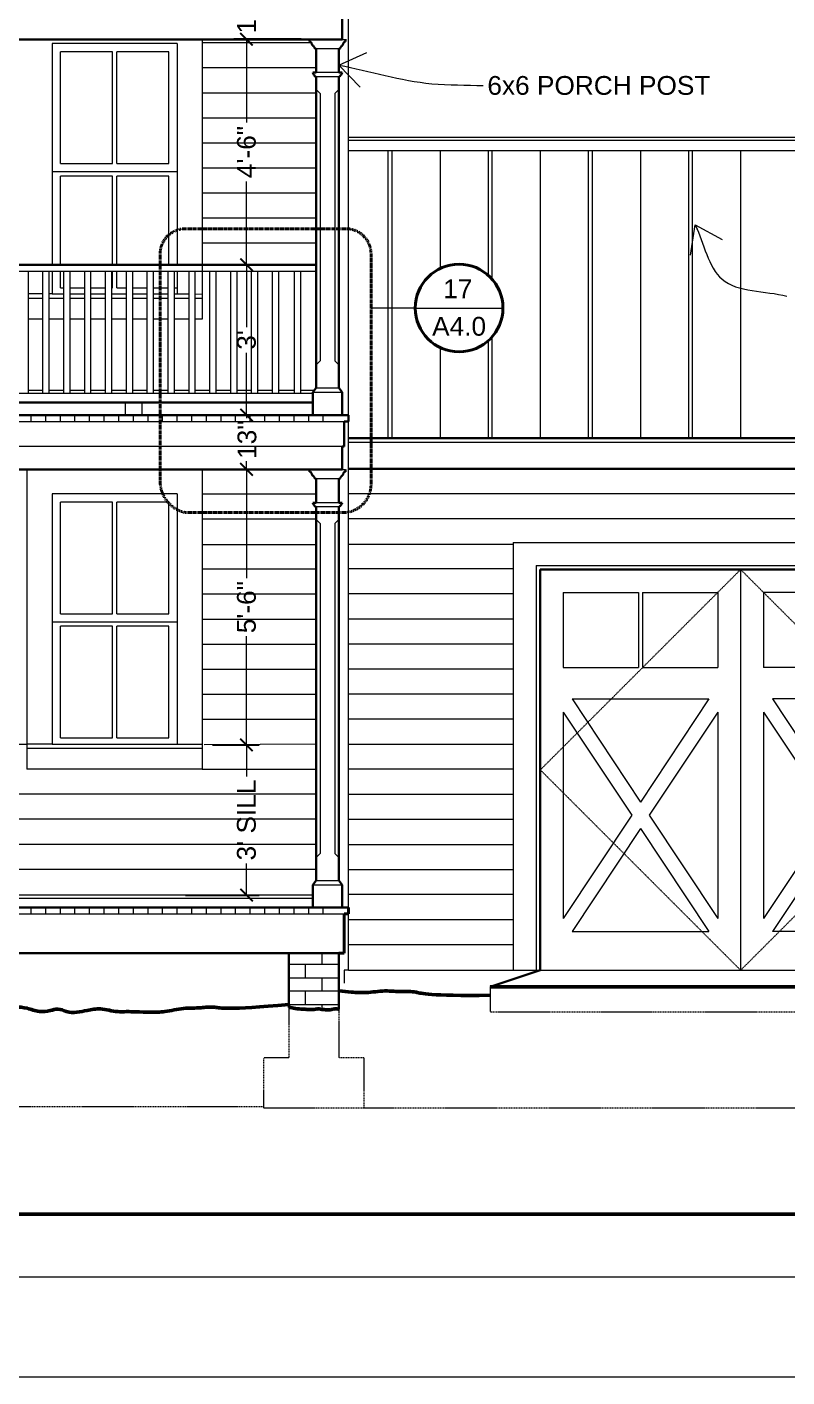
# Model space of a CAD drawing. Header units: inches. Extents: x -4969 to 16721, y 2489 to 24693.
# Drawn here: x 962.5 to 1144.6, y 4790.5 to 5113.9 of the extents above; entities that cross this region are included whole.
import ezdxf

# ---------------------------------------------------------------- set-up
doc = ezdxf.new("R2010")
doc.units = ezdxf.units.IN
doc.header["$MEASUREMENT"] = 0
doc.linetypes.add('DASHED2', pattern=[0.375, 0.25, -0.125])
doc.layers.get('0').update_dxf_attribs({"lineweight": 5})
doc.layers.add('0-NPLT', color=1, linetype='Continuous', plot=False)
for name, color, linetype, lineweight in [('1', 1, 'Continuous', 9), ('2', 6, 'Continuous', 20), ('3', 3, 'Continuous', 30), ('4', 2, 'Continuous', 40), ('5', 4, 'Continuous', 50), ('A-DIMSx', 7, 'Continuous', 9), ('A-LINK', 7, 'Continuous', 40), ('A-TEXTx', 7, 'Continuous', 20)]:
    doc.layers.add(name, color=color, linetype=linetype, lineweight=lineweight)
doc.styles.get("Standard").update_dxf_attribs({"font": 'Arial.ttf'})
doc.dimstyles.get("Standard").update_dxf_attribs({"dimtxt": 3, "dimasz": 2, "dimexe": 0.03125, "dimexo": 0.0625, "dimgap": 0.03125, "dimtad": 0, "dimtoh": 1, "dimdec": 4, "dimlfac": 0.99985, "dimzin": 0, "dimdsep": 46, "dimlunit": 4, "dimtxsty": 'Standard', "dimblk": 'ARCHTICK', "dimblk1": 'ARCHTICK', "dimblk2": 'ARCHTICK', "dimcen": 0.09, "dimclrt": 256, "dimadec": 0, "dimazin": 0, "dimtfac": 1, "dimtdec": 4, "dimtofl": 0, "dimtmove": 0, "dimatfit": 3, "dimfxl": 1, "dimtolj": 1, "dimtzin": 0, "dimarcsym": 0})

# ---------------------------------------------------------------- blocks, each defined once
blk = doc.blocks.new('BORDER 11X17')
at = {"layer": '0-NPLT', "lineweight": 9, "ltscale": 0.1}
blk.add_lwpolyline([(29864.74, -10461.77), (29048.74, -10461.77), (29048.74, -10989.77), (29864.74, -10989.77), (29864.74, -10461.77)], dxfattribs=at)
blk.add_lwpolyline([(29792.74, -10473.77), (29078.74, -10473.77), (29078.74, -10977.77), (29792.74, -10977.77)], close=True, dxfattribs=at)
blk = doc.blocks.new('_ArchTick')
at = {"color": 0, "linetype": 'ByBlock', "lineweight": 0, "const_width": 0.15}
blk.add_lwpolyline([(-0.5, -0.5), (0.5, 0.5)], dxfattribs=at)
blk = doc.blocks.new('*D583')
at = {"layer": 'A-DIMSx', "color": 0, "lineweight": -2, "ltscale": 0.1, "transparency": 16777216}
for p, q in [((1006.95, 4941.92), (1018.07, 4941.92)), ((1000.47, 4905.94), (1018.07, 4905.94))]:
    blk.add_line(p, q, dxfattribs=at)
at = {"layer": 'A-DIMSx', "color": 0, "lineweight": 5, "ltscale": 0.1, "transparency": 16777216}
for p, q in [((1015.07, 4941.92), (1015.07, 4934.38)), ((1015.07, 4905.94), (1015.07, 4913.49))]:
    blk.add_line(p, q, dxfattribs=at)
at = {"layer": 'Defpoints', "color": 0, "ltscale": 0.1, "transparency": 16777216}
for p in [(1004.95, 4941.92), (998.47, 4905.94), (1015.07, 4905.94)]:
    blk.add_point(p, dxfattribs=at)
at = {"layer": 'A-DIMSx', "color": 0, "lineweight": 5, "ltscale": 0.1, "transparency": 16777216, "xscale": 3, "yscale": 3, "zscale": 3}
for p, rotation in [((1015.07, 4941.92), 90), ((1015.07, 4905.94), 270)]:
    blk.add_blockref('_ArchTick', p, dxfattribs=dict(at, rotation=rotation))
at = {"layer": 'A-DIMSx', "ltscale": 0.1, "transparency": 16777216, "insert": (1015.07, 4923.93), "char_height": 4.5, "attachment_point": 5, "rotation": 90}
blk.add_mtext("\\A1;{3' SILL}", dxfattribs=at)
blk = doc.blocks.new('*D584')
at = {"layer": 'A-DIMSx', "color": 0, "lineweight": -2, "ltscale": 0.1, "transparency": 16777216}
for p, q in [((1015.56, 5007.94), (1012.07, 5007.94)), ((1006.95, 4941.92), (1018.07, 4941.92))]:
    blk.add_line(p, q, dxfattribs=at)
at = {"layer": 'A-DIMSx', "color": 0, "lineweight": 5, "ltscale": 0.1, "transparency": 16777216}
for p, q in [((1015.07, 5007.94), (1015.07, 4981.91)), ((1015.07, 4941.92), (1015.07, 4967.95))]:
    blk.add_line(p, q, dxfattribs=at)
at = {"layer": 'Defpoints', "color": 0, "ltscale": 0.1, "transparency": 16777216}
for p in [(1015.07, 5007.94), (1017.56, 5007.94), (1004.95, 4941.92)]:
    blk.add_point(p, dxfattribs=at)
at = {"layer": 'A-DIMSx', "color": 0, "lineweight": 5, "ltscale": 0.1, "transparency": 16777216, "xscale": 3, "yscale": 3, "zscale": 3}
for p, rotation in [((1015.07, 5007.94), 90), ((1015.07, 4941.92), 270)]:
    blk.add_blockref('_ArchTick', p, dxfattribs=dict(at, rotation=rotation))
at = {"layer": 'A-DIMSx', "ltscale": 0.1, "transparency": 16777216, "insert": (1015.07, 4974.93), "char_height": 4.5, "attachment_point": 5, "rotation": 90}
blk.add_mtext('\\A1;5\'-6"', dxfattribs=at)
blk = doc.blocks.new('*D585')
at = {"layer": 'A-DIMSx', "color": 0, "lineweight": -2, "ltscale": 0.1, "transparency": 16777216}
for p, q in [((1013.97, 5020.94), (1012.07, 5020.94)), ((1015.56, 5007.94), (1012.07, 5007.94))]:
    blk.add_line(p, q, dxfattribs=at)
at = {"layer": 'A-DIMSx', "color": 0, "lineweight": 5, "ltscale": 0.1, "transparency": 16777216}
for p, q in [((1015.07, 5020.94), (1015.07, 5020.18)), ((1015.07, 5007.94), (1015.07, 5009.94))]:
    blk.add_line(p, q, dxfattribs=at)
at = {"layer": 'Defpoints', "color": 0, "ltscale": 0.1, "transparency": 16777216}
for p in [(1015.07, 5020.94), (1015.97, 5020.94), (1017.56, 5007.94)]:
    blk.add_point(p, dxfattribs=at)
at = {"layer": 'A-DIMSx', "color": 0, "lineweight": 5, "ltscale": 0.1, "transparency": 16777216, "xscale": 3, "yscale": 3, "zscale": 3}
for p, rotation in [((1015.07, 5020.94), 90), ((1015.07, 5007.94), 270)]:
    blk.add_blockref('_ArchTick', p, dxfattribs=dict(at, rotation=rotation))
at = {"layer": 'A-DIMSx', "ltscale": 0.1, "transparency": 16777216, "insert": (1015.2, 5015.06), "char_height": 4.5, "attachment_point": 5, "rotation": 90}
blk.add_mtext('\\A1;{13"}', dxfattribs=at)
blk = doc.blocks.new('*D590')
at = {"layer": 'A-DIMSx', "color": 0, "lineweight": -2, "ltscale": 0.1, "transparency": 16777216}
for p, q in [((1014.48, 5056.94), (1012.07, 5056.94)), ((1013.97, 5020.94), (1012.07, 5020.94))]:
    blk.add_line(p, q, dxfattribs=at)
at = {"layer": 'A-DIMSx', "color": 0, "lineweight": 5, "ltscale": 0.1, "transparency": 16777216}
for p, q in [((1015.07, 5056.94), (1015.07, 5042.01)), ((1015.07, 5020.94), (1015.07, 5035.87))]:
    blk.add_line(p, q, dxfattribs=at)
at = {"layer": 'Defpoints', "color": 0, "ltscale": 0.1, "transparency": 16777216}
for p in [(1015.07, 5056.94), (1016.48, 5056.94), (1015.97, 5020.94)]:
    blk.add_point(p, dxfattribs=at)
at = {"layer": 'A-DIMSx', "color": 0, "lineweight": 5, "ltscale": 0.1, "transparency": 16777216, "xscale": 3, "yscale": 3, "zscale": 3}
for p, rotation in [((1015.07, 5056.94), 90), ((1015.07, 5020.94), 270)]:
    blk.add_blockref('_ArchTick', p, dxfattribs=dict(at, rotation=rotation))
at = {"layer": 'A-DIMSx', "ltscale": 0.1, "transparency": 16777216, "insert": (1015.07, 5038.94), "char_height": 4.5, "attachment_point": 5, "rotation": 90}
blk.add_mtext("\\A1;3'", dxfattribs=at)
blk = doc.blocks.new('*D591')
at = {"layer": 'A-DIMSx', "color": 0, "lineweight": -2, "ltscale": 0.1, "transparency": 16777216}
for p, q in [((1028.18, 5110.97), (1012.07, 5110.97)), ((1014.48, 5056.94), (1012.07, 5056.94))]:
    blk.add_line(p, q, dxfattribs=at)
at = {"layer": 'A-DIMSx', "color": 0, "lineweight": 5, "ltscale": 0.1, "transparency": 16777216}
for p, q in [((1015.07, 5110.97), (1015.07, 5091.03)), ((1015.07, 5056.94), (1015.07, 5076.89))]:
    blk.add_line(p, q, dxfattribs=at)
at = {"layer": 'Defpoints', "color": 0, "ltscale": 0.1, "transparency": 16777216}
for p in [(1015.07, 5110.97), (1030.18, 5110.97), (1016.48, 5056.94)]:
    blk.add_point(p, dxfattribs=at)
at = {"layer": 'A-DIMSx', "color": 0, "lineweight": 5, "ltscale": 0.1, "transparency": 16777216, "xscale": 3, "yscale": 3, "zscale": 3}
for p, rotation in [((1015.07, 5110.97), 90), ((1015.07, 5056.94), 270)]:
    blk.add_blockref('_ArchTick', p, dxfattribs=dict(at, rotation=rotation))
at = {"layer": 'A-DIMSx', "ltscale": 0.1, "transparency": 16777216, "insert": (1015.07, 5083.96), "char_height": 4.5, "attachment_point": 5, "rotation": 90}
blk.add_mtext('\\A1;4\'-6"', dxfattribs=at)
blk = doc.blocks.new('*D592')
at = {"layer": 'A-DIMSx', "color": 0, "lineweight": -2, "ltscale": 0.1, "transparency": 16777216}
for p, q in [((1013.54, 5122.96), (1012.07, 5122.96)), ((1028.18, 5110.97), (1012.07, 5110.97))]:
    blk.add_line(p, q, dxfattribs=at)
at = {"layer": 'A-DIMSx', "color": 0, "lineweight": 5, "ltscale": 0.1, "transparency": 16777216}
for p, q in [((1015.07, 5122.96), (1015.07, 5125.96)), ((1015.07, 5110.97), (1015.07, 5107.97))]:
    blk.add_line(p, q, dxfattribs=at)
at = {"layer": 'Defpoints', "color": 0, "ltscale": 0.1, "transparency": 16777216}
for p in [(1015.07, 5122.96), (1015.54, 5122.96), (1030.18, 5110.97)]:
    blk.add_point(p, dxfattribs=at)
at = {"layer": 'A-DIMSx', "color": 0, "lineweight": 5, "ltscale": 0.1, "transparency": 16777216, "xscale": 3, "yscale": 3, "zscale": 3}
for p, rotation in [((1015.07, 5122.96), 270), ((1015.07, 5110.97), 90)]:
    blk.add_blockref('_ArchTick', p, dxfattribs=dict(at, rotation=rotation))
at = {"layer": 'A-DIMSx', "ltscale": 0.1, "transparency": 16777216, "insert": (1015.07, 5116.97), "char_height": 4.5, "attachment_point": 5, "rotation": 90}
blk.add_mtext('\\A1;{12"}', dxfattribs=at)
blk = doc.blocks.new('Detail Callout')
at = {"layer": '2', "color": 152, "ltscale": 0.1}
blk.add_line((240.24, 5822.29), (219.24, 5822.29), dxfattribs=at)
at = {"layer": 'A-LINK', "color": 152, "ltscale": 0.1}
blk.add_circle((229.74, 5822.29), 10.5, dxfattribs=at)

msp = doc.modelspace()

# ---------------------------------------------------------------- linework, layer by layer
at = {"layer": '1'}
for p, q in [((1004.4739585, 5110.9416121), (1004.4739585, 5043.9416095)), ((1030.6168918, 5110.0969426), (1004.4739585, 5110.0969426)), ((970.4739585, 5081.1968133), (970.4739585, 5107.9468133)), ((982.9739585, 5107.9468133), (970.4739585, 5107.9468133)), ((982.9739585, 5081.1968133), (982.9739585, 5107.9468133)), ((996.4739585, 5107.9468133), (983.9739585, 5107.9468133)), ((983.9739585, 5081.1968133), (983.9739585, 5107.9468133)), ((996.4739585, 5081.1968133), (996.4739585, 5107.9468133)), ((1031.7239883, 5104.0969426), (1004.4739585, 5104.0969426)), ((1031.7239883, 5098.0969426), (1004.4739585, 5098.0969426)), ((1031.7239883, 5092.0969426), (1004.4739585, 5092.0969426)), ((1031.7239883, 5086.0969426), (1004.4739585, 5086.0969426)), ((1039.4739883, 5086.7769901), (1338.974011, 5086.7769901)), ((1039.4739883, 5084.3008154), (1338.974011, 5084.3008154)), ((1048.974011, 5084.3008154), (1048.974011, 5015.3772727)), ((1049.974011, 5015.3772727), (1049.974011, 5084.3008154)), ((1061.474011, 5084.3008154), (1061.474011, 5056.0558496)), ((1072.974011, 5084.3008154), (1072.974011, 5054.4475111)), ((1073.974011, 5053.4326993), (1073.974011, 5084.3008154)), ((1085.474011, 5084.3008154), (1085.474011, 5015.3772727)), ((1096.974011, 5084.3008154), (1096.974011, 5015.3772727)), ((1097.974011, 5015.3772727), (1097.974011, 5084.3008154)), ((1109.474011, 5084.3008154), (1109.474011, 5015.3772727)), ((1120.974011, 5084.3008154), (1120.974011, 5015.3772727)), ((1121.974011, 5015.3772727), (1121.974011, 5084.3008154)), ((1133.474011, 5084.3008154), (1133.474011, 5015.3772727)), ((970.4739585, 5081.1968133), (982.9739585, 5081.1968133)), ((983.9739585, 5081.1968133), (996.4739585, 5081.1968133)), ((982.9739585, 5078.1968133), (970.4739585, 5078.1968133)), ((970.4739585, 5056.9416121), (970.4739585, 5078.1968133)), ((982.9739585, 5056.9416121), (982.9739585, 5078.1968133)), ((996.4739585, 5078.1968133), (983.9739585, 5078.1968133)), ((983.9739585, 5056.9416121), (983.9739585, 5078.1968133)), ((996.4739585, 5056.9416121), (996.4739585, 5078.1968133)), ((1031.7239883, 5080.0969426), (1004.4739585, 5080.0969426)), ((1031.7239883, 5074.0969426), (1004.4739585, 5074.0969426)), ((1031.7239883, 5068.0969426), (1004.4739585, 5068.0969426)), ((1031.7239883, 5062.0969426), (1004.4739585, 5062.0969426)), ((970.4739585, 5051.4468133), (970.4739585, 5055.4416121)), ((982.9739585, 5051.4468133), (982.9739585, 5055.4416121)), ((983.9739585, 5051.4468133), (983.9739585, 5055.4416121)), ((962.7239882, 5048.95198), (966.2239882, 5048.95198)), ((967.7239882, 5048.95198), (971.2239882, 5048.95198)), ((970.4739585, 5051.4468133), (971.2239882, 5051.4468133)), ((972.7239882, 5051.4468133), (976.2239882, 5051.4468133)), ((972.7239882, 5048.95198), (976.2239882, 5048.95198)), ((977.7239882, 5051.4468133), (981.2239882, 5051.4468133)), ((977.7239882, 5048.95198), (981.2239882, 5048.95198)), ((982.7239882, 5051.4468133), (982.9739585, 5051.4468133)), ((982.7239882, 5048.95198), (986.2239882, 5048.95198)), ((983.9739585, 5051.4468133), (986.2239882, 5051.4468133)), ((987.7239882, 5051.4468133), (991.2239882, 5051.4468133)), ((987.7239882, 5048.95198), (991.2239882, 5048.95198)), ((992.7239882, 5051.4468133), (996.2239882, 5051.4468133)), ((992.7239882, 5048.95198), (996.2239882, 5048.95198)), ((997.7239882, 5051.4468133), (998.4739585, 5051.4468133)), ((997.7239882, 5048.95198), (1001.2239882, 5048.95198)), ((1002.7239882, 5048.95198), (1004.4739585, 5048.95198)), ((966.2239882, 5043.9416095), (962.7239882, 5043.9416095)), ((971.2239882, 5043.9416095), (967.7239882, 5043.9416095)), ((976.2239882, 5043.9416095), (972.7239882, 5043.9416095)), ((981.2239882, 5043.9416095), (977.7239882, 5043.9416095)), ((986.2239882, 5043.9416095), (982.7239882, 5043.9416095)), ((991.2239882, 5043.9416095), (987.7239882, 5043.9416095)), ((996.2239882, 5043.9416095), (992.7239882, 5043.9416095)), ((1001.2239882, 5043.9416095), (997.7239882, 5043.9416095)), ((1004.4739585, 5043.9416095), (1002.7239882, 5043.9416095)), ((1073.974011, 5015.3772727), (1073.974011, 5039.7417913)), ((1061.474011, 5037.1338482), (1061.474011, 5015.3772727)), ((1072.974011, 5038.7269795), (1072.974011, 5015.3772727)), ((944.9739882, 5026.1916121), (1030.9739883, 5026.1916121)), ((847.9739883, 5019.4416121), (1038.4739892, 5019.4416121)), ((963.4739883, 5019.4416121), (963.4739883, 5020.9416121)), ((966.9739883, 5019.4416121), (966.9739883, 5020.9416121)), ((970.4739883, 5019.4416121), (970.4739883, 5020.9416121)), ((973.9739883, 5019.4416121), (973.9739883, 5020.9416121)), ((977.4739883, 5019.4416121), (977.4739883, 5020.9416121)), ((980.9739883, 5019.4416121), (980.9739883, 5020.9416121)), ((984.4739883, 5019.4416121), (984.4739883, 5020.9416121)), ((987.9739883, 5019.4416121), (987.9739883, 5020.9416121)), ((991.4739883, 5019.4416121), (991.4739883, 5020.9416121)), ((994.9739883, 5019.4416121), (994.9739883, 5020.9416121)), ((998.4739883, 5019.4416121), (998.4739883, 5020.9416121)), ((1001.9739883, 5019.4416121), (1001.9739883, 5020.9416121)), ((1005.4739883, 5019.4416121), (1005.4739883, 5020.9416121)), ((1008.9739883, 5019.4416121), (1008.9739883, 5020.9416121)), ((1012.4739883, 5019.4416121), (1012.4739883, 5020.9416121)), ((1015.9739883, 5019.4416121), (1015.9739883, 5020.9416121)), ((1019.4739883, 5019.4416121), (1019.4739883, 5020.9416121)), ((1022.9739883, 5019.4416121), (1022.9739883, 5020.9416121)), ((1026.4739883, 5019.4416121), (1026.4739883, 5020.9416121)), ((1029.9739883, 5019.4416121), (1029.9739883, 5020.9416121)), ((1033.4739883, 5019.4416121), (1033.4739883, 5020.9416121)), ((1337.846173, 5014.3837459), (1039.4739884, 5014.3837459)), ((962.4739672, 5007.9416121), (962.4740181, 4942.1073132)), ((1004.4739585, 5007.9416121), (1004.4739585, 4942.6021464)), ((970.4739585, 4973.3521464), (970.4739585, 5000.1021464)), ((982.9739585, 5000.1021464), (970.4739585, 5000.1021464)), ((982.9739585, 4973.3521464), (982.9739585, 5000.1021464)), ((996.4739585, 5000.1021464), (983.9739585, 5000.1021464)), ((983.9739585, 4973.3521464), (983.9739585, 5000.1021464)), ((996.4739585, 4973.3521464), (996.4739585, 5000.1021464)), ((1004.4740094, 5002.0969426), (1031.7239883, 5002.0953896)), ((1004.4740094, 4996.0869013), (1031.7239883, 4996.0869013)), ((1004.4740094, 4989.9312123), (1031.7239883, 4989.9312123)), ((1004.4740094, 4984.0869013), (1031.7239883, 4984.0869013)), ((1084.4739883, 4984.9416121), (1182.4739883, 4984.9416121)), ((1084.4739883, 4984.9416121), (1084.4739883, 4887.9416121)), ((1004.4740094, 4978.097309), (1031.7239883, 4978.097309)), ((970.4739585, 4973.3521464), (982.9739585, 4973.3521464)), ((983.9739585, 4973.3521464), (996.4739585, 4973.3521464)), ((1004.4740094, 4972.0869013), (1031.7239883, 4972.0869013)), ((970.4739585, 4943.6021464), (970.4739585, 4970.3521464)), ((982.9739585, 4970.3521464), (970.4739585, 4970.3521464)), ((982.9739585, 4943.6021464), (982.9739585, 4970.3521464)), ((983.9739585, 4943.6021464), (983.9739585, 4970.3521464)), ((996.4739585, 4970.3521464), (983.9739585, 4970.3521464)), ((996.4739585, 4943.6021464), (996.4739585, 4970.3521464)), ((1004.4740094, 4966.097309), (1031.7239883, 4966.097309)), ((1004.4740094, 4960.097309), (1031.7239883, 4960.097309)), ((1004.4740094, 4954.097309), (1031.7239883, 4954.097309)), ((1093.074329, 4952.9416121), (1125.8736475, 4952.9416121)), ((1093.074329, 4952.9416121), (1109.4739883, 4928.2313147)), ((1125.8736475, 4952.9416121), (1109.4739883, 4928.2313147)), ((1173.8736475, 4952.9416121), (1141.074329, 4952.9416121)), ((1141.074329, 4952.9416121), (1157.4739883, 4928.2313147)), ((1090.9739883, 4949.7769095), (1090.9739883, 4900.3563147)), ((1090.9739883, 4949.7769095), (1107.3736475, 4925.0666121)), ((1127.9739883, 4949.7769095), (1111.574329, 4925.0666121)), ((1127.9739883, 4949.7769095), (1127.9739883, 4900.3563147)), ((1138.9739883, 4949.7769095), (1138.9739883, 4900.3563147)), ((1138.9739883, 4949.7769095), (1155.3736475, 4925.0666121)), ((1004.4740094, 4948.097309), (1031.7239883, 4948.097309)), ((944.2240391, 4942.1064478), (962.4740181, 4942.1073132)), ((962.4740181, 4942.1073132), (962.4740181, 4936.0969426)), ((970.4739585, 4943.6021464), (982.9739585, 4943.6021464)), ((983.9739585, 4943.6021464), (996.4739585, 4943.6021464)), ((1004.4739585, 4942.6021464), (1004.4739585, 4936.0969426)), ((1031.7239883, 4942.0851107), (1004.9523486, 4941.9217055)), ((962.4740181, 4941.1073132), (1004.4739585, 4941.1073132)), ((1004.4739585, 4936.0969426), (962.4740181, 4936.0969426)), ((1004.4740094, 4936.0869013), (1031.7239883, 4936.0869013)), ((1031.7239883, 4930.0897128), (944.2239882, 4930.0947165)), ((1031.7239883, 4924.1073061), (944.2239882, 4924.1023024)), ((1107.3736475, 4925.0666121), (1090.9739883, 4900.3563147)), ((1111.574329, 4925.0666121), (1127.9739883, 4900.3563147)), ((1155.3736475, 4925.0666121), (1138.9739883, 4900.3563147)), ((1109.4739883, 4921.9019095), (1093.074329, 4897.1916121)), ((1109.4739883, 4921.9019095), (1125.8736475, 4897.1916121)), ((1157.4739883, 4921.9019095), (1141.074329, 4897.1916121)), ((1031.7239883, 4918.0897128), (944.2239882, 4918.0947165)), ((1031.7239883, 4912.1037133), (944.2239882, 4912.1037133)), ((1030.9739883, 4905.9416121), (944.9739882, 4905.9416121)), ((963.4739883, 4901.4416121), (963.4739883, 4902.9416121)), ((966.9739883, 4901.4416121), (966.9739883, 4902.9416121)), ((970.4739883, 4901.4416121), (970.4739883, 4902.9416121)), ((973.9739883, 4901.4416121), (973.9739883, 4902.9416121)), ((977.4739883, 4901.4416121), (977.4739883, 4902.9416121)), ((980.9739883, 4901.4416121), (980.9739883, 4902.9416121)), ((984.4739883, 4901.4416121), (984.4739883, 4902.9416121)), ((987.9739883, 4901.4416121), (987.9739883, 4902.9416121)), ((991.4739883, 4901.4416121), (991.4739883, 4902.9416121)), ((994.9739883, 4901.4416121), (994.9739883, 4902.9416121)), ((998.4739883, 4901.4416121), (998.4739883, 4902.9416121)), ((1001.9739883, 4901.4416121), (1001.9739883, 4902.9416121)), ((1005.4739883, 4901.4416121), (1005.4739883, 4902.9416121)), ((1008.9739883, 4901.4416121), (1008.9739883, 4902.9416121)), ((1012.4739883, 4901.4416121), (1012.4739883, 4902.9416121)), ((1015.9739883, 4901.4416121), (1015.9739883, 4902.9416121)), ((1019.4739883, 4901.4416121), (1019.4739883, 4902.9416121)), ((1022.9739883, 4901.4416121), (1022.9739883, 4902.9416121)), ((1026.4739883, 4901.4416121), (1026.4739883, 4902.9416121)), ((1029.9739883, 4901.4416121), (1029.9739883, 4902.9416121)), ((1033.4739883, 4901.4416121), (1033.4739883, 4902.9416121)), ((844.9739874, 4901.4416121), (1038.4739892, 4901.4416121)), ((1093.074329, 4897.1916121), (1125.8736475, 4897.1916121)), ((1173.8736475, 4897.1916121), (1141.074329, 4897.1916121)), ((1033.2239883, 4889.335623), (1033.2239883, 4892.035623)), ((1037.2239883, 4889.335623), (1025.2239883, 4889.335623)), ((1029.2239883, 4886.135623), (1029.2239883, 4889.335623)), ((1025.2239883, 4886.135623), (1037.2239883, 4886.135623)), ((1033.2239883, 4882.935623), (1033.2239883, 4886.135623)), ((1037.2239883, 4882.935623), (1025.2239883, 4882.935623)), ((1029.2239883, 4879.735623), (1029.2239883, 4882.935623)), ((1025.2239883, 4879.735623), (1037.2239883, 4879.735623)), ((1033.2239883, 4878.5480417), (1033.2239883, 4879.735623))]:
    msp.add_line(p, q, dxfattribs=at)
at = {"layer": '1', "ltscale": 0.25}
for p, q in [((1037.2239883, 5108.6943883), (1031.7239885, 5108.6943886)), ((1037.2239883, 5102.9726012), (1031.7239883, 5102.9726012)), ((1037.2239883, 5101.9726012), (1031.7239883, 5101.9726012)), ((1032.7239883, 5097.9726012), (1032.7239883, 5033.9416121)), ((1036.2239883, 5097.9726012), (1036.2239883, 5033.9416121)), ((1032.7239883, 5033.9416121), (1031.7239883, 5032.9416121)), ((1036.2239883, 5033.9416121), (1037.2239883, 5032.9416121)), ((1030.9739883, 5026.4416121), (1037.9739883, 5026.4416121)), ((1031.7239883, 5027.4416121), (1037.2239883, 5027.4416121)), ((1037.2239883, 5005.6633992), (1031.7239885, 5005.6633995)), ((1037.2239883, 4999.9416121), (1031.7239883, 4999.9416121)), ((1037.2239883, 4998.9416121), (1031.7239883, 4998.9416121)), ((1032.7239883, 4994.9416121), (1032.7239883, 4915.9416121)), ((1036.2239883, 4994.9416121), (1036.2239883, 4915.9416121)), ((1032.7239883, 4915.9416121), (1031.7239883, 4914.9416121)), ((1036.2239883, 4915.9416121), (1037.2239883, 4914.9416121)), ((1031.7239883, 4909.4416121), (1037.2239883, 4909.4416121)), ((1030.9739883, 4908.4416121), (1037.9739883, 4908.4416121))]:
    msp.add_line(p, q, dxfattribs=at)
at = {"layer": '1', "lineweight": 5, "ltscale": 0.25}
for p, q in [((1032.7239883, 5097.9726012), (1031.7239883, 5098.9726012)), ((1037.2239883, 5098.9726012), (1036.2239883, 5097.9726012)), ((1032.7239883, 4994.9416121), (1031.7239883, 4995.9416121)), ((1037.2239883, 4995.9416121), (1036.2239883, 4994.9416121))]:
    msp.add_line(p, q, dxfattribs=at)
at = {"layer": '1', "lineweight": 5, "ltscale": 0.1}
for p, q in [((966.2239882, 5049.9519784), (962.7239882, 5049.9519815)), ((968.4739585, 5049.9519747), (967.7239882, 5049.9519771)), ((998.4739585, 5049.9553946), (1001.2239882, 5049.9506559)), ((1002.7239882, 5049.9480712), (1004.4739585, 5049.9450557)), ((968.4739585, 4942.1073079), (962.4740181, 4942.1073132)), ((998.4739585, 4942.1072815), (1004.4739585, 4942.0969426))]:
    msp.add_line(p, q, dxfattribs=at)
at = {"layer": '1', "linetype": 'DASHED2', "ltscale": 0.25}
for p, q in [((1073.4739883, 4883.9416121), (1073.4739883, 4877.9416121)), ((1025.2239883, 4878.4673533), (1025.2239883, 4866.935623)), ((1037.2239883, 4877.9253036), (1037.2239883, 4866.935623)), ((1073.4739883, 4877.9416121), (1313.4739883, 4877.9416121)), ((1019.2239883, 4854.935623), (1019.2239883, 4866.935623)), ((1025.2239883, 4866.935623), (1019.2239883, 4866.935623)), ((1043.2239883, 4866.935623), (1037.2239883, 4866.935623)), ((1043.2239883, 4866.935623), (1043.2239883, 4854.935623)), ((953.4739883, 4855.335623), (1019.2239883, 4855.335623)), ((1043.2239883, 4854.935623), (1019.2239883, 4854.935623)), ((1329.4740059, 4854.935623), (1043.2239883, 4854.935623))]:
    msp.add_line(p, q, dxfattribs=at)
msp.add_lwpolyline([(1133.4739883, 4983.9416121), (1085.4739883, 4935.9416121), (1133.4739883, 4887.9416121), (1181.4739883, 4935.9416121), (1133.4739883, 4983.9416121)], dxfattribs=at)
at = {"layer": '2'}
for p, q in [((1039.4739882, 5020.9416121), (1039.4739884, 5116.4522897)), ((998.4739585, 5109.9476473), (968.4739585, 5109.9459515)), ((968.4739585, 5109.9459555), (968.4739585, 5056.9416121)), ((998.4739585, 5109.947671), (998.4739585, 5056.9416121)), ((1039.4739883, 5087.5269901), (1338.974011, 5087.5269901)), ((998.4739585, 5079.1968133), (968.4739585, 5079.1968133)), ((944.2239882, 5055.4416121), (1031.7239883, 5055.4416121)), ((962.7239882, 5055.4416121), (962.7239882, 5026.1916121)), ((966.2239882, 5055.4416121), (966.2239882, 5026.1916121)), ((967.7239882, 5055.4416121), (967.7239882, 5026.1916121)), ((968.4739585, 5055.4416121), (968.4739585, 5049.9519747)), ((971.2239882, 5055.4416121), (971.2239882, 5026.1916121)), ((972.7239882, 5055.4416121), (972.7239882, 5026.1916121)), ((976.2239882, 5055.4416121), (976.2239882, 5026.1916121)), ((977.7239882, 5055.4416121), (977.7239882, 5026.1916121)), ((981.2239882, 5055.4416121), (981.2239882, 5026.1916121)), ((982.7239882, 5055.4416121), (982.7239882, 5026.1916121)), ((986.2239882, 5055.4416121), (986.2239882, 5026.1916121)), ((987.7239882, 5055.4416121), (987.7239882, 5026.1916121)), ((991.2239882, 5055.4416121), (991.2239882, 5026.1916121)), ((992.7239882, 5055.4416121), (992.7239882, 5026.1916121)), ((996.2239882, 5055.4416121), (996.2239882, 5026.1916121)), ((997.7239882, 5055.4416121), (997.7239882, 5026.1916121)), ((998.4739585, 5055.4416121), (998.4739585, 5049.9519483)), ((1001.2239882, 5055.4416121), (1001.2239882, 5026.1916121)), ((1002.7239882, 5055.4416121), (1002.7239882, 5026.1916121)), ((1006.2239882, 5055.4416121), (1006.2239882, 5026.1916121)), ((1007.7239882, 5055.4416121), (1007.7239882, 5026.1916121)), ((1011.2239882, 5055.4416121), (1011.2239882, 5026.1916121)), ((1012.7239882, 5055.4416121), (1012.7239882, 5026.1916121)), ((1016.2239882, 5055.4416121), (1016.2239882, 5026.1916121)), ((1017.7239882, 5055.4416121), (1017.7239882, 5026.1916121)), ((1021.2239882, 5055.4416121), (1021.2239882, 5026.1916121)), ((1022.7239882, 5055.4416121), (1022.7239882, 5026.1916121)), ((1026.4739882, 5055.4416121), (1026.4739882, 5026.1916121)), ((1027.9739882, 5055.4416121), (1027.9739882, 5026.1916121)), ((968.4739585, 5049.9519747), (971.2239882, 5049.951974)), ((972.7239882, 5049.9519727), (976.2239882, 5049.9519696)), ((977.7239882, 5049.9519683), (981.2239882, 5049.9519652)), ((982.7239882, 5049.9519639), (986.2239882, 5049.9519608)), ((987.7239882, 5049.9519595), (991.2239882, 5049.9519564)), ((992.7239882, 5049.9519551), (996.2239882, 5049.951952)), ((997.7239882, 5049.9519507), (998.4739585, 5049.9519501)), ((962.7239882, 5026.9416121), (966.2239882, 5026.9416121)), ((967.7239882, 5026.9416121), (971.2239882, 5026.9416121)), ((972.7239882, 5026.9416121), (976.2239882, 5026.9416121)), ((977.7239882, 5026.9416121), (981.2239882, 5026.9416121)), ((982.7239882, 5026.9416121), (986.2239882, 5026.9416121)), ((987.7239882, 5026.9416121), (991.2239882, 5026.9416121)), ((992.7239882, 5026.9416121), (996.2239882, 5026.9416121)), ((997.7239882, 5026.9416121), (1001.2239882, 5026.9416121)), ((1002.7239882, 5026.9416121), (1006.2239882, 5026.9416121)), ((1007.7239882, 5026.9416121), (1011.2239882, 5026.9416121)), ((1012.7239882, 5026.9416121), (1016.2239882, 5026.9416121)), ((1017.7239882, 5026.9416121), (1021.2239882, 5026.9416121)), ((1022.7239882, 5026.9416121), (1026.4739882, 5026.9416121)), ((1027.9739882, 5026.9416121), (1031.2239882, 5026.9416121)), ((985.9739882, 5023.9416121), (985.9739883, 5020.9416121)), ((989.9739882, 5023.9416121), (989.9739883, 5020.9416121)), ((1039.4739882, 4902.9416121), (1039.4739884, 5019.4416121)), ((1037.9739884, 5013.4522897), (840.4739896, 5013.4522897)), ((998.4739585, 5002.1029805), (968.4739585, 5002.1012847)), ((968.4739585, 5002.1012887), (968.4739585, 4942.1073079)), ((998.4739585, 5002.1030042), (998.4739585, 4942.1072815)), ((1321.4739883, 5002.0961661), (1039.4739884, 5002.0961661)), ((1321.4739883, 4996.0869013), (1039.4739884, 4996.0869013)), ((1078.9739883, 4990.4416121), (1187.9739883, 4990.4416121)), ((1078.9739883, 4990.4416121), (1078.9739883, 4887.9416121)), ((1078.9739883, 4989.9312123), (1039.4739884, 4989.9312123)), ((1078.9739883, 4984.0869013), (1039.4739883, 4984.0869013)), ((1133.4739883, 4983.9416121), (1133.4739883, 4887.9416121)), ((1078.9739883, 4978.097309), (1039.4739883, 4978.097309)), ((1090.9739883, 4978.4416121), (1090.9739883, 4960.4416121)), ((1090.9739883, 4978.4416121), (1108.9739883, 4978.4416121)), ((1108.9739883, 4978.4416121), (1108.9739883, 4960.4416121)), ((1109.9739883, 4978.4416121), (1109.9739883, 4960.4416121)), ((1109.9739883, 4978.4416121), (1127.9739883, 4978.4416121)), ((1127.9739883, 4978.4416121), (1127.9739883, 4960.4416121)), ((1156.9739883, 4978.4416121), (1138.9739883, 4978.4416121)), ((1138.9739883, 4978.4416121), (1138.9739883, 4960.4416121)), ((998.4739585, 4971.3521464), (968.4739585, 4971.3521464)), ((1078.9739883, 4972.0869013), (1039.4739883, 4972.0869013)), ((1078.9739883, 4966.097309), (1039.4739883, 4966.097309)), ((1078.9739883, 4960.097309), (1039.4739883, 4960.097309)), ((1090.9739883, 4960.4416121), (1108.9739883, 4960.4416121)), ((1109.9739883, 4960.4416121), (1127.9739883, 4960.4416121)), ((1156.9739883, 4960.4416121), (1138.9739883, 4960.4416121)), ((1078.9739883, 4954.097309), (1039.4739883, 4954.097309)), ((1078.9739883, 4948.097309), (1039.4739883, 4948.097309)), ((968.4739585, 4942.1073079), (998.4739585, 4942.1072815)), ((1039.4739883, 4942.0852174), (1078.9739883, 4942.0870904)), ((1078.9739883, 4936.0869013), (1039.4739883, 4936.0869013)), ((1039.4739883, 4930.0898415), (1078.9739883, 4930.0921003)), ((1039.4739883, 4924.1071775), (1078.9739883, 4924.1049187)), ((1039.4739883, 4918.0898415), (1078.9739883, 4918.0921003)), ((1039.4739883, 4912.0800087), (1078.9739883, 4912.0818817)), ((944.9739882, 4905.1916121), (1030.9739883, 4905.1916121)), ((1078.9739883, 4906.0816927), (1039.4739882, 4906.0816927)), ((1039.4739882, 4887.9393533), (1039.4739882, 4901.4416121)), ((1039.4739882, 4900.0846328), (1078.9739883, 4900.0868916)), ((1039.4739882, 4894.1019688), (1078.9739883, 4894.09971)), ((1039.4739882, 4887.9393533), (1078.9739883, 4887.9416121)), ((1078.9739883, 4887.9416121), (1085.4739883, 4887.9416121)), ((1085.4739883, 4887.9416121), (1301.4739883, 4887.9416121)), ((1025.2239883, 4878.985623), (1025.2239883, 4878.4673533)), ((1037.2239883, 4878.6212904), (1037.2239883, 4877.9253036))]:
    msp.add_line(p, q, dxfattribs=at)
at = {"layer": '2', "color": 152, "ltscale": 0.1}
msp.add_line((1055.5122417, 5046.5872453), (1044.9060147, 5046.5872453), dxfattribs=at)
at = {"layer": '2'}
msp.add_lwpolyline([(1039.4739882, 4887.9393533), (1039.4739882, 4887.9393533), (1038.4739882, 4887.9393533), (1038.4739882, 4884.8696411)], dxfattribs=at)
at = {"layer": '3'}
for p, q in [((1037.9739885, 5110.9416121), (1037.9739885, 5116.4832788)), ((751.4739884, 5110.9416121), (1037.9739885, 5110.9416121)), ((1030.1837788, 5110.40214), (1030.1837788, 5110.9726012)), ((1038.764198, 5110.40214), (1038.764198, 5110.9726012)), ((1031.1214139, 5109.1938969), (1031.1214139, 5109.4539563)), ((1031.7239885, 5108.6943883), (1031.4843105, 5108.6943883)), ((1031.7239885, 5108.6943886), (1031.7239883, 5102.9726012)), ((1037.2239888, 5108.6943883), (1037.2239883, 5102.9726012)), ((1037.2239883, 5108.6943883), (1037.4636663, 5108.6943883)), ((1037.8265629, 5109.1938969), (1037.8265629, 5109.4539563)), ((1031.7239883, 5101.9726012), (1031.7239883, 5027.4416121)), ((1037.2239883, 5101.9726012), (1037.2239883, 5027.4416121)), ((944.2239882, 5056.9416121), (1031.7239883, 5056.9416121)), ((1030.9739883, 5026.4416121), (1031.7239883, 5027.4416121)), ((1030.9739883, 5026.4416121), (1030.9739883, 5020.9416121)), ((1037.2239883, 5027.4416121), (1037.9739883, 5026.4416121)), ((1037.9739883, 5026.4416121), (1037.9739883, 5020.9416121)), ((944.9739882, 5023.9416121), (1030.9739883, 5023.9416121)), ((847.9739883, 5020.9416121), (1039.4739883, 5020.9416121)), ((1038.4739892, 5019.4416121), (1039.4739883, 5019.4416121)), ((1038.4739892, 5019.4416121), (1038.4739892, 5013.4522897)), ((1039.4739883, 5019.4416121), (1039.4739883, 5020.9416121)), ((1037.9739884, 5007.9416121), (1037.9739884, 5013.4522897)), ((1037.9739884, 5013.4522897), (1038.4739892, 5013.4522897)), ((1338.974011, 5015.3772727), (1039.4739884, 5015.3772727)), ((1037.9739884, 5007.9416121), (831.9739896, 5007.9416121)), ((1030.1837788, 5007.3711509), (1030.1837788, 5007.9416121)), ((1031.1214139, 5006.1629078), (1031.1214139, 5006.4229672)), ((1037.8265629, 5006.1629078), (1037.8265629, 5006.4229672)), ((1038.764198, 5007.3711509), (1038.764198, 5007.9416121)), ((1039.4739884, 5008.0969426), (1327.4739883, 5008.0969425)), ((1031.7239885, 5005.6633992), (1031.4843105, 5005.6633992)), ((1031.7239885, 5005.6633995), (1031.7239883, 4999.9416121)), ((1037.2239888, 5005.6633992), (1037.2239883, 4999.9416121)), ((1037.2239883, 5005.6633992), (1037.4636663, 5005.6633992)), ((1031.7239883, 4998.9416121), (1031.7239883, 4909.4416121)), ((1037.2239883, 4998.9416121), (1037.2239883, 4909.4416121)), ((1085.4739883, 4983.9416121), (1085.4739883, 4887.9416121)), ((1085.4739883, 4983.9416121), (1181.4739883, 4983.9416121)), ((1030.9739883, 4908.4416121), (1031.7239883, 4909.4416121)), ((1037.2239883, 4909.4416121), (1037.9739883, 4908.4416121)), ((1030.9739883, 4908.4416121), (1030.9739883, 4902.9416121)), ((1037.9739883, 4908.4416121), (1037.9739883, 4902.9416121)), ((844.9739874, 4902.9416121), (1039.4739883, 4902.9416121)), ((916.4739883, 4892.035623), (1038.4739892, 4892.035623)), ((1025.2239883, 4878.985623), (1025.2239883, 4892.035623)), ((1037.2239883, 4878.6212904), (1037.2239883, 4892.035623)), ((1073.4739883, 4883.9416121), (1085.4739883, 4887.9416121))]:
    msp.add_line(p, q, dxfattribs=at)
at = {"layer": '3', "lineweight": 5, "ltscale": 0.1}
for p, q in [((1037.9739885, 5110.9416121), (1038.764198, 5110.9416121)), ((1030.1837788, 5007.9416121), (1038.764198, 5007.9416121))]:
    msp.add_line(p, q, dxfattribs=at)
at = {"layer": '3', "ltscale": 0.25}
for p, q in [((1031.7239883, 5102.9726012), (1030.9739883, 5102.9726012)), ((1031.4739883, 5101.9726012), (1031.7239883, 5101.9726012)), ((1037.2239883, 5102.9726012), (1037.9739883, 5102.9726012)), ((1037.4739883, 5101.9726012), (1037.2239883, 5101.9726012)), ((1031.7239883, 4999.9416121), (1030.9739883, 4999.9416121)), ((1037.2239883, 4999.9416121), (1037.9739883, 4999.9416121)), ((1031.4739883, 4998.9416121), (1031.7239883, 4998.9416121)), ((1037.4739883, 4998.9416121), (1037.2239883, 4998.9416121))]:
    msp.add_line(p, q, dxfattribs=at)
for centre, start, end in [((1031.5813927, 5102.9638034), 179.170172765, 233.959929589), ((1030.8665838, 5101.981399), 359.170172765, 53.959929589), ((1038.0813927, 5101.981399), 126.040070411, 180.829827235), ((1037.3665838, 5102.9638034), 306.040070411, 0.829827235), ((1031.5813927, 4999.9328143), 179.170172765, 233.959929589), ((1037.3665838, 4999.9328143), 306.040070411, 0.829827235), ((1030.8665838, 4998.9504099), 359.170172765, 53.959929589), ((1038.0813927, 4998.9504099), 126.040070411, 180.829827235)]:
    msp.add_arc(centre, 0.6074681, start, end, dxfattribs=at)
at = {"layer": '3'}
for points, knots in [([(1031.1214139, 5109.4539563), (1031.0490447, 5109.4614093), (1030.9768245, 5109.471311), (1030.8748824, 5109.5154883), (1030.801277, 5109.6024543), (1030.7584217, 5109.7067637), (1030.7174813, 5109.8138354), (1030.6814596, 5109.9215152), (1030.6442858, 5110.0296544), (1030.6005364, 5110.1383344), (1030.5541971, 5110.2390794), (1030.4860961, 5110.3188142), (1030.4040547, 5110.3700845), (1030.3120614, 5110.3988309), (1030.2489378, 5110.4015074), (1030.1837788, 5110.40214)], [0.01557552425, 0.01557552425, 0.01557552425, 0.01557552425, 0.09130284011, 0.1674336909, 0.24080401046, 0.3221473026, 0.40160414316, 0.47993403118, 0.55878357473, 0.63985997731, 0.72439346972, 0.78854248782, 0.85531718937, 0.92346503952, 0.98678306114, 0.98678306114, 0.98678306114, 0.98678306114]), ([(1037.8265629, 5109.4539563), (1037.8989321, 5109.4614093), (1037.9711523, 5109.471311), (1038.0730943, 5109.5154883), (1038.1466998, 5109.6024543), (1038.1895551, 5109.7067637), (1038.2304955, 5109.8138354), (1038.2665172, 5109.9215152), (1038.3036909, 5110.0296544), (1038.3474403, 5110.1383344), (1038.3937797, 5110.2390794), (1038.4618807, 5110.3188142), (1038.5439221, 5110.3700845), (1038.6359153, 5110.3988309), (1038.699039, 5110.4015074), (1038.764198, 5110.40214)], [0.01557552425, 0.01557552425, 0.01557552425, 0.01557552425, 0.09130284011, 0.1674336909, 0.24080401046, 0.3221473026, 0.40160414316, 0.47993403118, 0.55878357473, 0.63985997731, 0.72439346972, 0.78854248782, 0.85531718937, 0.92346503952, 0.98678306114, 0.98678306114, 0.98678306114, 0.98678306114]), ([(1031.4843105, 5108.6943883), (1031.4757308, 5108.7476403), (1031.4637606, 5108.8188866), (1031.4285685, 5108.9134152), (1031.3861932, 5108.9885495), (1031.3299146, 5109.0608286), (1031.2464124, 5109.1280986), (1031.1745301, 5109.1660201), (1031.1214139, 5109.1938969)], [0.00247900774, 0.00247900774, 0.00247900774, 0.00247900774, 0.18928670372, 0.34693325557, 0.48133545366, 0.6000559173, 0.7825047392, 0.98793420962, 0.98793420962, 0.98793420962, 0.98793420962]), ([(1037.4636663, 5108.6943883), (1037.472246, 5108.7476403), (1037.4842162, 5108.8188866), (1037.5194083, 5108.9134152), (1037.5617836, 5108.9885495), (1037.6180621, 5109.0608286), (1037.7015643, 5109.1280986), (1037.7734467, 5109.1660201), (1037.8265629, 5109.1938969)], [0.00247900774, 0.00247900774, 0.00247900774, 0.00247900774, 0.18928670372, 0.34693325557, 0.48133545366, 0.6000559173, 0.7825047392, 0.98793420962, 0.98793420962, 0.98793420962, 0.98793420962]), ([(1031.1214139, 5006.4229672), (1031.0490447, 5006.4304202), (1030.9768245, 5006.440322), (1030.8748824, 5006.4844992), (1030.801277, 5006.5714652), (1030.7584217, 5006.6757746), (1030.7174813, 5006.7828464), (1030.6814596, 5006.8905261), (1030.6442858, 5006.9986653), (1030.6005364, 5007.1073453), (1030.5541971, 5007.2080903), (1030.4860961, 5007.2878252), (1030.4040547, 5007.3390954), (1030.3120614, 5007.3678418), (1030.2489378, 5007.3705183), (1030.1837788, 5007.3711509)], [0.01557552425, 0.01557552425, 0.01557552425, 0.01557552425, 0.09130284011, 0.1674336909, 0.24080401046, 0.3221473026, 0.40160414316, 0.47993403118, 0.55878357473, 0.63985997731, 0.72439346972, 0.78854248782, 0.85531718937, 0.92346503952, 0.98678306114, 0.98678306114, 0.98678306114, 0.98678306114]), ([(1037.8265629, 5006.4229672), (1037.8989321, 5006.4304202), (1037.9711523, 5006.440322), (1038.0730943, 5006.4844992), (1038.1466998, 5006.5714652), (1038.1895551, 5006.6757746), (1038.2304955, 5006.7828464), (1038.2665172, 5006.8905261), (1038.3036909, 5006.9986653), (1038.3474403, 5007.1073453), (1038.3937797, 5007.2080903), (1038.4618807, 5007.2878252), (1038.5439221, 5007.3390954), (1038.6359153, 5007.3678418), (1038.699039, 5007.3705183), (1038.764198, 5007.3711509)], [0.01557552425, 0.01557552425, 0.01557552425, 0.01557552425, 0.09130284011, 0.1674336909, 0.24080401046, 0.3221473026, 0.40160414316, 0.47993403118, 0.55878357473, 0.63985997731, 0.72439346972, 0.78854248782, 0.85531718937, 0.92346503952, 0.98678306114, 0.98678306114, 0.98678306114, 0.98678306114]), ([(1031.4843105, 5005.6633992), (1031.4757308, 5005.7166513), (1031.4637606, 5005.7878975), (1031.4285685, 5005.8824261), (1031.3861932, 5005.9575604), (1031.3299146, 5006.0298395), (1031.2464124, 5006.0971095), (1031.1745301, 5006.135031), (1031.1214139, 5006.1629078)], [0.00247900774, 0.00247900774, 0.00247900774, 0.00247900774, 0.18928670372, 0.34693325557, 0.48133545366, 0.6000559173, 0.7825047392, 0.98793420962, 0.98793420962, 0.98793420962, 0.98793420962]), ([(1037.4636663, 5005.6633992), (1037.472246, 5005.7166513), (1037.4842162, 5005.7878975), (1037.5194083, 5005.8824261), (1037.5617836, 5005.9575604), (1037.6180621, 5006.0298395), (1037.7015643, 5006.0971095), (1037.7734467, 5006.135031), (1037.8265629, 5006.1629078)], [0.00247900774, 0.00247900774, 0.00247900774, 0.00247900774, 0.18928670372, 0.34693325557, 0.48133545366, 0.6000559173, 0.7825047392, 0.98793420962, 0.98793420962, 0.98793420962, 0.98793420962])]:
    msp.add_open_spline(points, degree=3, knots=knots, dxfattribs=at)
at = {"layer": '4'}
for p, q in [((1039.4739883, 4901.4416121), (1039.4739883, 4902.9416121)), ((1038.4739892, 4892.035623), (1038.4739892, 4901.535623)), ((1038.4739892, 4901.4416121), (1039.4739883, 4901.4416121)), ((1037.2239883, 4892.035623), (1038.4739892, 4892.035623))]:
    msp.add_line(p, q, dxfattribs=at)
at = {"layer": '5'}
msp.add_line((1073.4739883, 4883.9416121), (1313.4739883, 4883.9416121), dxfattribs=at)
at = {"layer": '5', "ltscale": 0.1}
msp.add_line((535.4417835, 4829.5008975), (1185.7763051, 4829.5008975), dxfattribs=at)
at = {"layer": '5'}
for points, knots in [([(1037.2239883, 4883.0168863), (1038.221175, 4882.8972978), (1040.3817657, 4882.638857), (1044.0912181, 4882.4706168), (1048.1290526, 4883.2035576), (1052.0357428, 4882.688746), (1055.4239543, 4883.0437166), (1058.5751793, 4881.7650016), (1073.4739883, 4881.9416121)], [47.9614269182, 47.9614269182, 47.9614269182, 47.9614269182, 49.9710707726, 52.3164807139, 55.3425280243, 58.1293589993, 60.1299455118, 62.0923770251, 62.0923770251, 62.0923770251, 62.0923770251]), ([(947.4739883, 4879.2458937), (947.6086255, 4879.2412159), (948.0127179, 4879.2228605), (950.0122645, 4879.0672591), (953.0178908, 4878.3711411), (957.5880295, 4879.1898152), (961.7110729, 4879.3037334), (965.2603747, 4877.855597), (967.8110544, 4878.1177468), (969.9795515, 4878.9541076), (972.8180336, 4877.3931941), (976.3291864, 4878.2690934), (980.4177577, 4878.9592629), (983.5134135, 4877.893566), (986.3835546, 4878.063503), (988.9797325, 4877.9670383), (992.0465871, 4877.8290192), (995.8903389, 4877.9568474), (999.8581916, 4879.0044424), (1003.793236, 4878.797841), (1007.1431351, 4879.4176451), (1010.3850009, 4878.3902031), (1025.2239883, 4879.735623)], [20.038756975, 20.038756975, 20.038756975, 20.038756975, 20.3080269479, 20.8469711066, 24.0403607494, 26.363871891, 30.0742089263, 32.1103617678, 33.8516042112, 35.1119372476, 36.5297832171, 39.8619674173, 41.9746089412, 44.7750674343, 46.1707600226, 47.6978272911, 49.9710707726, 52.3164807139, 55.3425280243, 58.1293589993, 60.1299455118, 62.0923770251, 62.0923770251, 62.0923770251, 62.0923770251]), ([(1025.2239883, 4878.9927464), (1025.7868471, 4879.0401032), (1026.7257632, 4878.6905232), (1028.4304434, 4878.6549909), (1029.9062945, 4878.5248728), (1031.1340097, 4878.4560607), (1032.2457756, 4878.7696416), (1033.2329924, 4878.518446), (1034.2507952, 4878.4783541), (1035.2761532, 4878.471), (1036.2401471, 4878.7311908), (1036.8649769, 4878.6683818), (1037.2239883, 4878.6284138)], [0, 0, 0, 0, 1.6783925763, 3.483630322, 4.5769712725, 6.123192334, 7.1486998183, 7.9498657731, 9.1208240406, 10.2097191312, 11.0070223303, 12.0804037826, 12.0804037826, 12.0804037826, 12.0804037826])]:
    msp.add_open_spline(points, degree=3, knots=knots, dxfattribs=at)
at = {"layer": 'A-LINK', "color": 152, "linetype": 'DASHED2', "ltscale": 0.5, "flags": 128}
msp.add_lwpolyline([(994.3841608, 5059.585169), (994.3841608, 5004.9721887, 0.3503112863), (1000.3841608, 4997.5893216), (1038.9060147, 4997.5893216, 0.3705844156), (1044.9060147, 5004.0332393), (1044.9060147, 5059.585169, 0.4142135624), (1038.9060147, 5065.585169), (1000.3841608, 5065.585169, 0.4142135624)], format="xyb", close=True, dxfattribs=at)

# ---------------------------------------------------------------- block references
at = {"ltscale": 0.1, "xscale": 2, "yscale": 2, "zscale": 2}
msp.add_blockref('BORDER 11X17', (-58013.4783869, 26770.0450796), dxfattribs=at)
at = {"layer": '2', "color": 152, "ltscale": 0.25, "xscale": -1}
msp.add_blockref('Detail Callout', (1295.749898, -775.7041562), dxfattribs=at)

# ---------------------------------------------------------------- texts
at = {"layer": 'A-LINK', "color": 152, "ltscale": 0.1, "attachment_point": 5}
for s, insert, char_height, width in [('17', (1065.7020989, 5051.1901254), 4.5, 9.771161836), ('{\\H0.75x;A4.0}', (1066.0079842, 5042.1797644), 6, 9.85131083)]:
    msp.add_mtext(s, dxfattribs=dict(at, insert=insert, char_height=char_height, width=width))
at = {"layer": 'A-TEXTx', "ltscale": 0.25, "insert": (1072.7890728, 5099.8827884), "char_height": 4.5, "attachment_point": 4}
msp.add_mtext('{6x6 PORCH POST}', dxfattribs=at)

# ---------------------------------------------------------------- dimensions: what is measured, and where the dimension line sits
at = {"layer": 'A-DIMSx', "ltscale": 0.1}
for base, p1, p2, text, picture, middle in [((1015.0684565, 5122.9577953), (1030.1837788, 5110.9726012), (1015.5422362, 5122.9577953), '{12"}', '*D592', (1015.0684565, 5116.9651982)), ((1015.0684565, 4905.9416121), (1004.9523486, 4941.9217055), (998.4739883, 4905.9416121), "{3' SILL}", '*D583', (1015.0684565, 4923.9316588))]:
    dim = msp.add_linear_dim(base=base, p1=p1, p2=p2, angle=90, text=text, dimstyle='Standard', override={"dimtxt": 4.5, "dimasz": 3, "dimexe": 3, "dimexo": 2, "dimgap": 1, "dimlfac": -47.9928, "dimlwd": 5}, dxfattribs=at)
    dim.commit()
    dim.dimension.update_dxf_attribs({"geometry": picture, "text_midpoint": middle})
for base, p1, p2, override, picture, middle in [((1015.0684565, 5110.9726012), (1016.4786611, 5056.9416121), (1030.1837788, 5110.9726012), {"dimtxt": 4.5, "dimasz": 3, "dimexe": 3, "dimexo": 2, "dimgap": 1, "dimlfac": -47.9928, "dimlwd": 5}, '*D591', (1015.0684565, 5083.9571066)), ((1015.0684565, 5056.9416121), (1015.9739883, 5020.9416121), (1016.4786611, 5056.9416121), {"dimtxt": 4.5, "dimasz": 3, "dimexe": 3, "dimexo": 2, "dimgap": 1, "dimlfac": -47.9928, "dimtmove": 2, "dimlwd": 5}, '*D590', (1015.0684565, 5038.9416121)), ((1015.0684565, 5007.9416121), (1004.9523486, 4941.9217055), (1017.5597068, 5007.9416121), {"dimtxt": 4.5, "dimasz": 3, "dimexe": 3, "dimexo": 2, "dimgap": 1, "dimlfac": -47.9928, "dimlwd": 5}, '*D584', (1015.0684565, 4974.9316588))]:
    dim = msp.add_linear_dim(base=base, p1=p1, p2=p2, angle=90, dimstyle='Standard', override=override, dxfattribs=at)
    dim.commit()
    dim.dimension.update_dxf_attribs({"geometry": picture, "text_midpoint": middle})
dim = msp.add_linear_dim(base=(1015.0684565, 5020.9416121), p1=(1017.5597068, 5007.9416121), p2=(1015.9739883, 5020.9416121), angle=90, text='{13"}', dimstyle='Standard', override={"dimtxt": 4.5, "dimasz": 3, "dimexe": 3, "dimexo": 2, "dimgap": 1, "dimlfac": -47.9928, "dimtmove": 2, "dimlwd": 5}, dxfattribs=at)
dim.commit()
dim.dimension.update_dxf_attribs({"geometry": '*D585', "text_midpoint": (1015.2019683, 5015.059314), "dimtype": 160})

# ---------------------------------------------------------------- leaders
at = {"layer": 'A-TEXTx', "path_type": 1, "annotation_type": 0, "has_hookline": 1, "hookline_direction": 0, "text_width": 53.085266}
msp.add_leader([(1037.2239883, 5104.8038341), (1059.4753122, 5100.3289584), (1071.7890728, 5099.8827884)], dimstyle='Standard', override={"dimasz": 6, "dimgap": 1, "dimldrblk": 'Open90', "dimlwd": -1}, dxfattribs=at)
at = {"layer": 'A-TEXTx', "path_type": 1}
msp.add_leader([(1122.5929962, 5066.4800509), (1129.0086543, 5053.4726069), (1144.5787571, 5049.4289959)], dimstyle='Standard', override={"dimasz": 6, "dimgap": 1, "dimldrblk": 'Open90', "dimlwd": -1}, dxfattribs=at)

doc.saveas('drawing.dxf')
